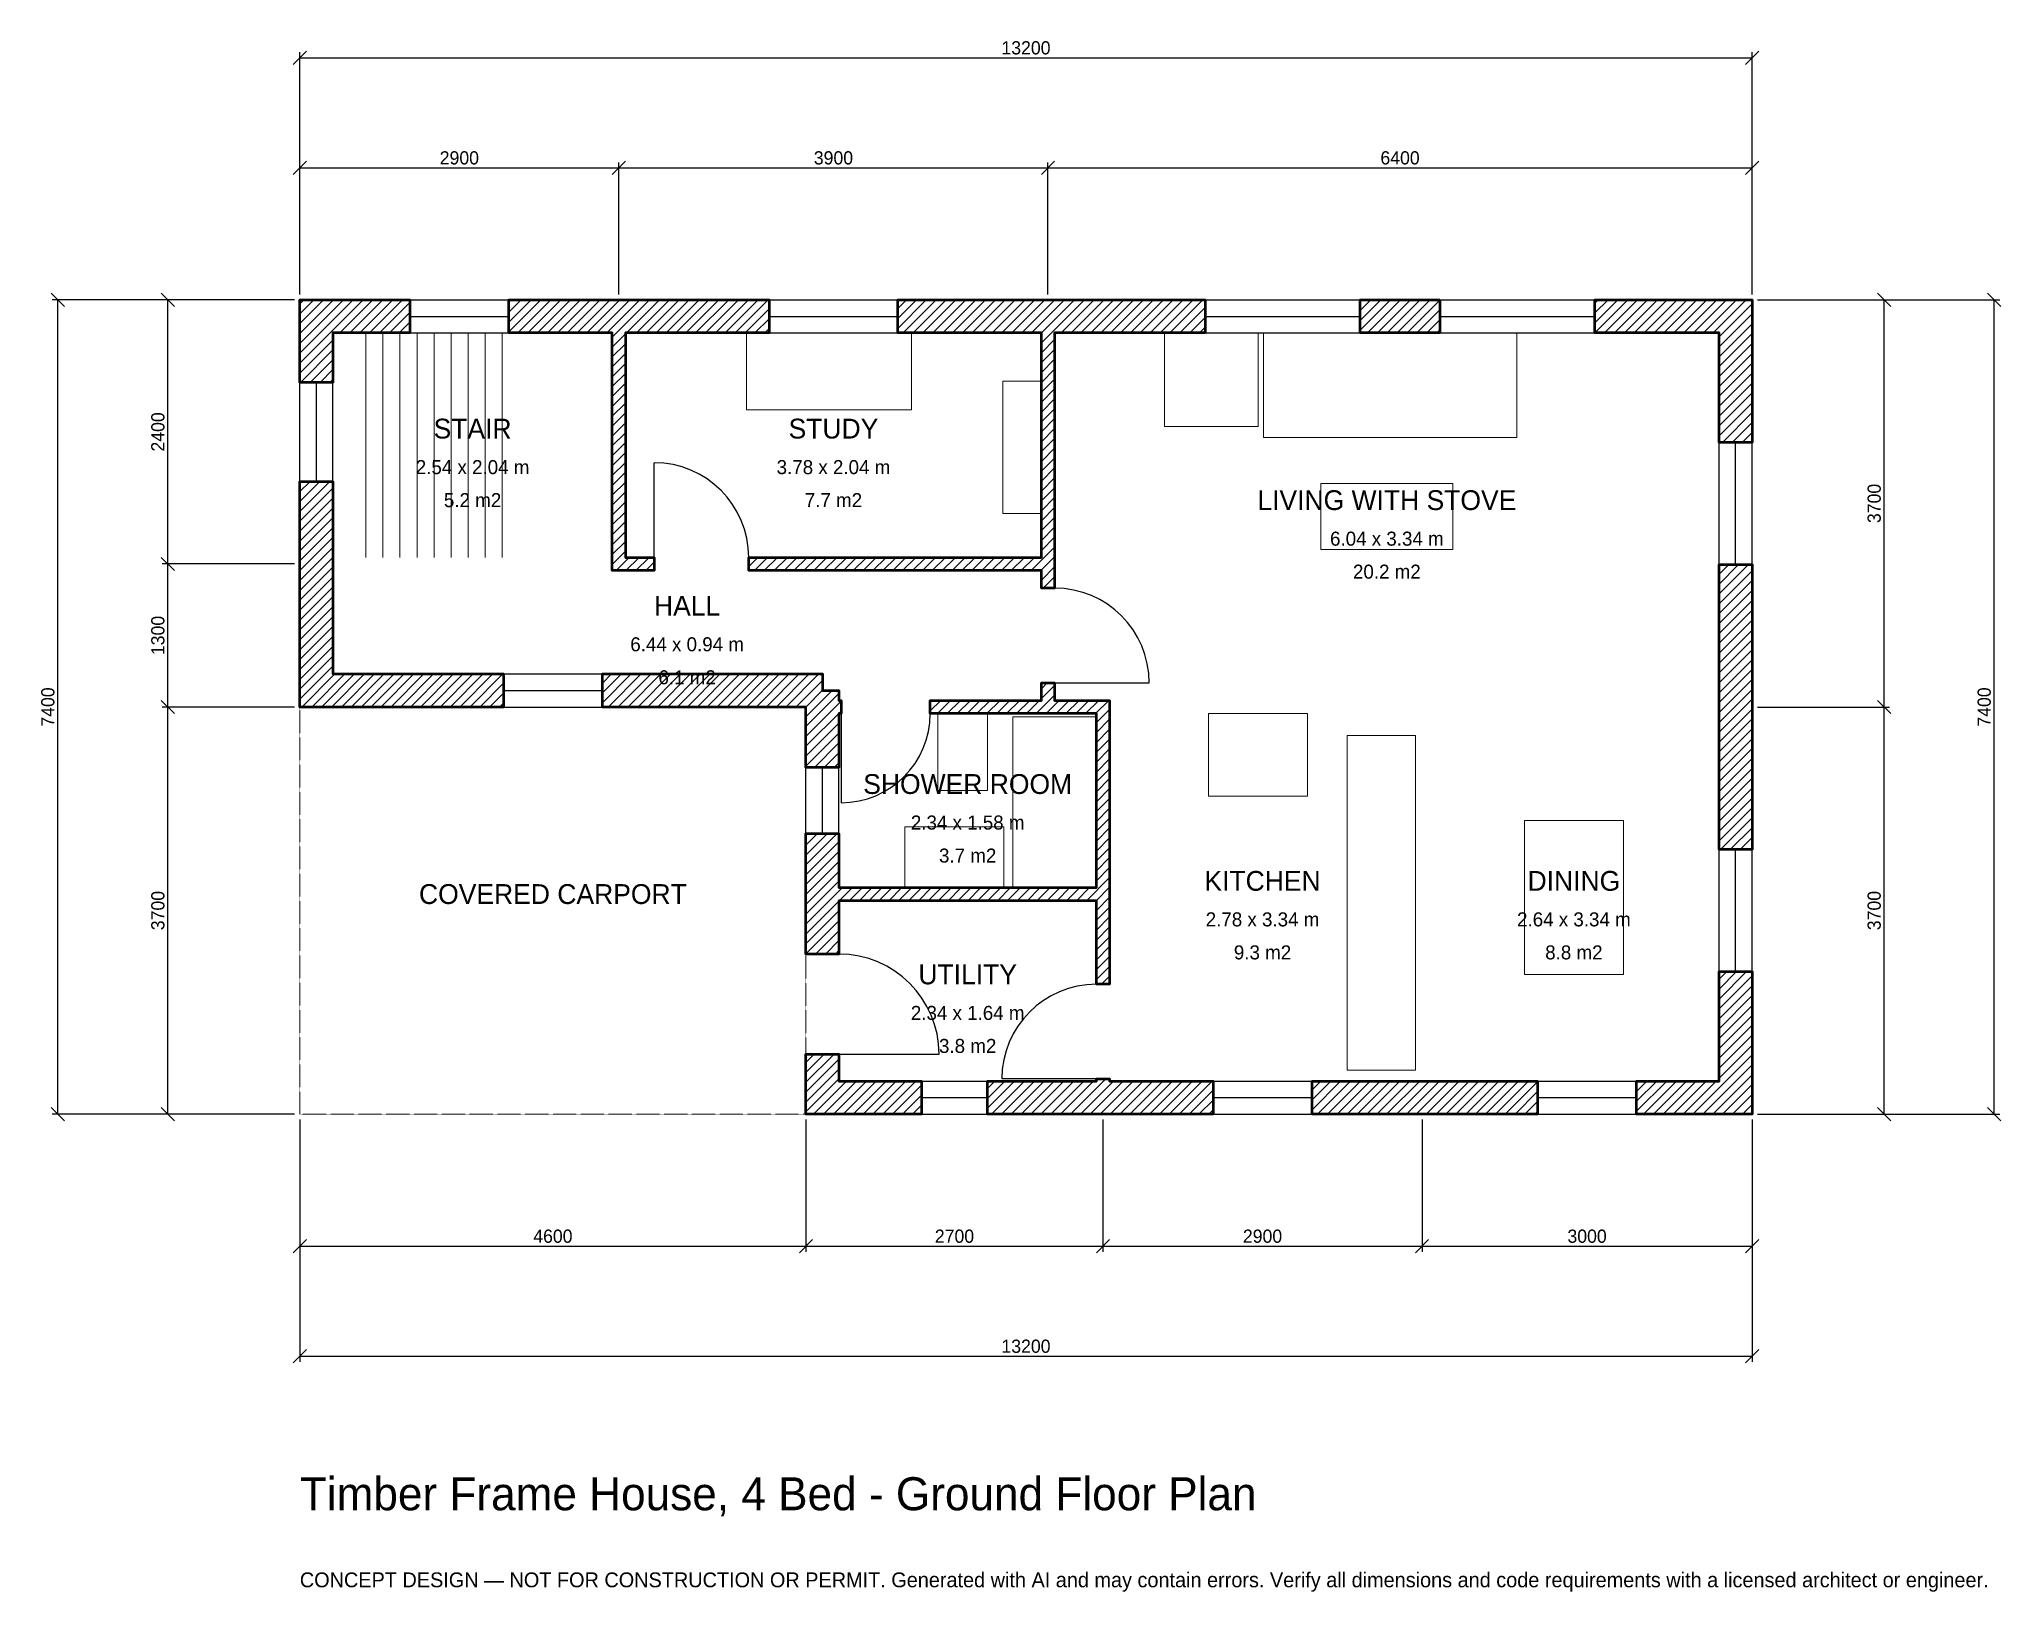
# Model space of a CAD drawing. Header units: millimetres. Extents: x -2369 to 15460, y -4341 to 9769.
import ezdxf
from ezdxf.enums import TextEntityAlignment as Align

# ---------------------------------------------------------------- set-up
doc = ezdxf.new("R2010")
doc.units = ezdxf.units.MM
doc.linetypes.add('DASHED', pattern=[1.524, 1.27, -0.254])
for name, color, linetype, lineweight in [('A-ANNO-DIMS', 1, 'Continuous', 13), ('A-ANNO-TEXT', 7, 'Continuous', 18), ('A-AREA-IDEN', 7, 'Continuous', 18), ('A-DOOR', 2, 'Continuous', 25), ('A-FLOR-FIXT', 9, 'Continuous', 13), ('A-FLOR-STRS', 3, 'Continuous', 18), ('A-FURN', 9, 'Continuous', 13), ('A-GLAZ', 4, 'Continuous', 25), ('A-SITE-PAVE', 8, 'Continuous', 13), ('A-WALL', 7, 'Continuous', 50), ('A-WALL-PATT', 8, 'Continuous', 13)]:
    doc.layers.add(name, color=color, linetype=linetype, lineweight=lineweight)
doc.dimstyles.new('PLAN', dxfattribs={"dimtxt": 120, "dimasz": 80, "dimexe": 50, "dimexo": 50, "dimgap": 30, "dimtad": 1, "dimdec": 0, "dimtsz": 60, "dimcen": 2.5, "dimclrd": 1, "dimclre": 1, "dimazin": 3, "dimtfac": 1, "dimtmove": 0, "dimatfit": 3})

msp = doc.modelspace()

# ---------------------------------------------------------------- hatches: boundary and pattern name
at = {"layer": 'A-WALL-PATT'}
h = msp.add_hatch(dxfattribs=at)
h.set_pattern_fill('ANSI31', color=8, scale=20)
h.paths.add_polyline_path([(4599.999, 2060), (4600, 2060), (4600, 2150), (4600, 2550), (4900, 2550), (4900, 2150), (4900, 2060), (7240, 2060), (7240, 3640), (6860, 3640), (6740, 3640), (5730, 3640), (5730, 3760), (6740, 3760), (6740, 3920), (6860, 3920), (6860, 3760), (7240, 3760), (7360, 3760), (7360, 3640), (7360, 2060), (7360, 1940), (7360, 1180), (7240, 1180), (7240, 1940), (4900, 1940), (4900, 1850), (4900, 1455), (4600, 1455), (4600, 1850), (4600, 1940), (4599.999, 1940), (4599.999, 2060)])
h.paths.add_polyline_path([(4600, 3640), (4599.999, 3640), (4599.999, 3699.999), (4540, 3699.999), (4540, 3700), (2750, 3700), (2750, 4000), (4750, 4000), (4750, 3850), (4900, 3850), (4900, 3760), (4920, 3760), (4920, 3640), (4900, 3640), (4900, 3150), (4600, 3150), (4600, 3640)])
h.paths.add_polyline_path([(300, 3700), (300, 3699.999), (0, 3699.999), (0, 3700), (-0.001, 3700), (-0.001, 4000), (0, 4000), (0, 4850), (0, 5150), (0, 5750), (300, 5750), (300, 5150), (300, 4850), (300, 4000), (1850, 4000), (1850, 3700), (300, 3700)])
h.paths.add_polyline_path([(0, 7100), (-0.001, 7100), (-0.001, 7400), (0, 7400), (0, 7400.001), (300, 7400.001), (300, 7400), (1000, 7400), (1000, 7100), (300, 7100), (300, 6650), (0, 6650), (0, 7100)])
h.paths.add_polyline_path([(2750, 7400), (2840, 7400), (2840, 7400.001), (2960, 7400.001), (2960, 7400), (3050, 7400), (4265, 7400), (4265, 7100), (3050, 7100), (2960, 7100), (2960, 5060), (3220, 5060), (3220, 4940), (2960, 4940), (2840, 4940), (2840, 5060), (2840, 7100), (2750, 7100), (1900, 7100), (1900, 7400), (2750, 7400)])
h.paths.add_polyline_path([(6650, 7400), (6740, 7400), (6740, 7400.001), (6860, 7400.001), (6860, 7400), (6950, 7400), (8228.3333, 7400), (8228.3333, 7100), (6950, 7100), (6860, 7100), (6860, 5060), (6860, 4940), (6860, 4780), (6740, 4780), (6740, 4940), (4080, 4940), (4080, 5060), (6740, 5060), (6740, 7100), (6650, 7100), (5435, 7100), (5435, 7400), (6650, 7400)])
h.paths.add_polyline_path([(10361.6667, 7400), (10361.6667, 7100), (9638.3333, 7100), (9638.3333, 7400), (10361.6667, 7400)])
h.paths.add_polyline_path([(12900, 7400), (12900, 7400.001), (13200, 7400.001), (13200, 7400), (13200.001, 7400), (13200.001, 7100), (13200, 7100), (13200, 6105), (12900, 6105), (12900, 7100), (11771.6667, 7100), (11771.6667, 7400), (12900, 7400)])
h.paths.add_polyline_path([(13200, 3850), (13200, 3550), (13200, 2405), (12900, 2405), (12900, 3550), (12900, 3850), (12900, 4995), (13200, 4995), (13200, 3850)])
h.paths.add_polyline_path([(13200, 300), (13200.001, 300), (13200.001, 0), (13200, 0), (13200, -0.001), (12900, -0.001), (12900, 0), (12150, 0), (12150, 300), (12900, 300), (12900, 1295), (13200, 1295), (13200, 300)])
h.paths.add_polyline_path([(10350, 0), (10050, 0), (9200, 0), (9200, 300), (10050, 300), (10350, 300), (11250, 300), (11250, 0), (10350, 0)])
h.paths.add_polyline_path([(7450, 0), (7360, 0), (7360, -0.001), (7240, -0.001), (7240, 0), (7150, 0), (6250, 0), (6250, 300), (7150, 300), (7240, 300), (7240, 320), (7360, 320), (7360, 300), (7450, 300), (8300, 300), (8300, 0), (7450, 0)])
h.paths.add_polyline_path([(4900, 0), (4900, -0.001), (4600, -0.001), (4600, 0), (4599.999, 0), (4599.999, 300), (4600, 300), (4600, 545), (4900, 545), (4900, 300), (5650, 300), (5650, 0), (4900, 0)])

# ---------------------------------------------------------------- linework, layer by layer
at = {"layer": 'A-DOOR'}
for p, q in [((3220, 5060), (3220, 5920)), ((6860, 3920), (7720, 3920)), ((4920, 3640), (4920, 2830)), ((4900, 545), (5810, 545)), ((7240, 320), (6380, 320))]:
    msp.add_line(p, q, dxfattribs=at)
for centre, radius, start, end in [((3220, 5060), 860, 0, 90), ((6860, 3920), 860, 0, 90), ((4920, 3640), 810, 270, 360), ((4900, 545), 910, 0, 90), ((7240, 320), 860, 90, 180)]:
    msp.add_arc(centre, radius, start, end, dxfattribs=at)
at = {"layer": 'A-FLOR-FIXT'}
for points in [[(5800, 2940), (6250, 2940), (6250, 3640), (5800, 3640)], [(6480, 2060), (7240, 2060), (7240, 3610), (6480, 3610)], [(9520, 400), (10140, 400), (10140, 3440), (9520, 3440)], [(5500, 2060), (6400, 2060), (6400, 2610), (5500, 2610)]]:
    msp.add_lwpolyline(points, close=True, dxfattribs=at)
at = {"layer": 'A-FLOR-STRS'}
for p, q in [((600, 5060), (600, 7100)), ((755, 5060), (755, 7100)), ((910, 5060), (910, 7100)), ((1065, 5060), (1065, 7100)), ((1220, 5060), (1220, 7100)), ((1375, 5060), (1375, 7100)), ((1530, 5060), (1530, 7100)), ((1685, 5060), (1685, 7100)), ((1840, 5060), (1840, 7100))]:
    msp.add_line(p, q, dxfattribs=at)
at = {"layer": 'A-FURN'}
for points in [[(4060, 6400), (5560, 6400), (5560, 7100), (4060, 7100)], [(7860, 6250), (8710, 6250), (8710, 7100), (7860, 7100)], [(8760, 6150), (11060, 6150), (11060, 7100), (8760, 7100)], [(6390, 5460), (6740, 5460), (6740, 6660), (6390, 6660)], [(9280, 5130), (10480, 5130), (10480, 5730), (9280, 5730)], [(8260, 2890), (9160, 2890), (9160, 3640), (8260, 3640)], [(11130, 1270), (12030, 1270), (12030, 2670), (11130, 2670)]]:
    msp.add_lwpolyline(points, close=True, dxfattribs=at)
at = {"layer": 'A-GLAZ'}
for p, q in [((1000, 7400), (1900, 7400)), ((4265, 7400), (5435, 7400)), ((8228.3333, 7400), (9638.3333, 7400)), ((10361.6667, 7400), (11771.6667, 7400)), ((1000, 7250), (1900, 7250)), ((4265, 7250), (5435, 7250)), ((8228.3333, 7250), (9638.3333, 7250)), ((10361.6667, 7250), (11771.6667, 7250)), ((1000, 7100), (1900, 7100)), ((4265, 7100), (5435, 7100)), ((8228.3333, 7100), (9638.3333, 7100)), ((10361.6667, 7100), (11771.6667, 7100)), ((0, 5750), (0, 6650)), ((150, 5750), (150, 6650)), ((300, 5750), (300, 6650)), ((12900, 4995), (12900, 6105)), ((13050, 4995), (13050, 6105)), ((13200, 4995), (13200, 6105)), ((1850, 4000), (2750, 4000)), ((1850, 3850), (2750, 3850)), ((1850, 3700), (2750, 3700)), ((4600, 2550), (4600, 3150)), ((4750, 2550), (4750, 3150)), ((4900, 2550), (4900, 3150)), ((12900, 1295), (12900, 2405)), ((13050, 1295), (13050, 2405)), ((13200, 1295), (13200, 2405)), ((5650, 300), (6250, 300)), ((8300, 300), (9200, 300)), ((11250, 300), (12150, 300)), ((5650, 150), (6250, 150)), ((5650, 0), (6250, 0)), ((8300, 150), (9200, 150)), ((8300, 0), (9200, 0)), ((11250, 150), (12150, 150)), ((11250, 0), (12150, 0))]:
    msp.add_line(p, q, dxfattribs=at)
at = {"layer": 'A-SITE-PAVE', "linetype": 'DASHED'}
msp.add_lwpolyline([(0, 0), (4600, 0), (4600, 3700), (0, 3700)], close=True, dxfattribs=at)
at = {"layer": 'A-WALL'}
for points in [[(0, 7100), (-0.001, 7100), (-0.001, 7400), (0, 7400), (0, 7400.001), (300, 7400.001), (300, 7400), (1000, 7400), (1000, 7100), (300, 7100), (300, 6650), (0, 6650), (0, 7100)], [(2750, 7400), (2840, 7400), (2840, 7400.001), (2960, 7400.001), (2960, 7400), (3050, 7400), (4265, 7400), (4265, 7100), (3050, 7100), (2960, 7100), (2960, 5060), (3220, 5060), (3220, 4940), (2960, 4940), (2840, 4940), (2840, 5060), (2840, 7100), (2750, 7100), (1900, 7100), (1900, 7400), (2750, 7400)], [(6650, 7400), (6740, 7400), (6740, 7400.001), (6860, 7400.001), (6860, 7400), (6950, 7400), (8228.3333, 7400), (8228.3333, 7100), (6950, 7100), (6860, 7100), (6860, 5060), (6860, 4940), (6860, 4780), (6740, 4780), (6740, 4940), (4080, 4940), (4080, 5060), (6740, 5060), (6740, 7100), (6650, 7100), (5435, 7100), (5435, 7400), (6650, 7400)], [(10361.6667, 7400), (10361.6667, 7100), (9638.3333, 7100), (9638.3333, 7400), (10361.6667, 7400)], [(12900, 7400), (12900, 7400.001), (13200, 7400.001), (13200, 7400), (13200.001, 7400), (13200.001, 7100), (13200, 7100), (13200, 6105), (12900, 6105), (12900, 7100), (11771.6667, 7100), (11771.6667, 7400), (12900, 7400)], [(300, 3700), (300, 3699.999), (0, 3699.999), (0, 3700), (-0.001, 3700), (-0.001, 4000), (0, 4000), (0, 4850), (0, 5150), (0, 5750), (300, 5750), (300, 5150), (300, 4850), (300, 4000), (1850, 4000), (1850, 3700), (300, 3700)], [(13200, 3850), (13200, 3550), (13200, 2405), (12900, 2405), (12900, 3550), (12900, 3850), (12900, 4995), (13200, 4995), (13200, 3850)], [(4600, 3640), (4599.999, 3640), (4599.999, 3699.999), (4540, 3699.999), (4540, 3700), (2750, 3700), (2750, 4000), (4750, 4000), (4750, 3850), (4900, 3850), (4900, 3760), (4920, 3760), (4920, 3640), (4900, 3640), (4900, 3150), (4600, 3150), (4600, 3640)], [(4599.999, 2060), (4600, 2060), (4600, 2150), (4600, 2550), (4900, 2550), (4900, 2150), (4900, 2060), (7240, 2060), (7240, 3640), (6860, 3640), (6740, 3640), (5730, 3640), (5730, 3760), (6740, 3760), (6740, 3920), (6860, 3920), (6860, 3760), (7240, 3760), (7360, 3760), (7360, 3640), (7360, 2060), (7360, 1940), (7360, 1180), (7240, 1180), (7240, 1940), (4900, 1940), (4900, 1850), (4900, 1455), (4600, 1455), (4600, 1850), (4600, 1940), (4599.999, 1940), (4599.999, 2060)], [(13200, 300), (13200.001, 300), (13200.001, 0), (13200, 0), (13200, -0.001), (12900, -0.001), (12900, 0), (12150, 0), (12150, 300), (12900, 300), (12900, 1295), (13200, 1295), (13200, 300)], [(4900, 0), (4900, -0.001), (4600, -0.001), (4600, 0), (4599.999, 0), (4599.999, 300), (4600, 300), (4600, 545), (4900, 545), (4900, 300), (5650, 300), (5650, 0), (4900, 0)], [(7450, 0), (7360, 0), (7360, -0.001), (7240, -0.001), (7240, 0), (7150, 0), (6250, 0), (6250, 300), (7150, 300), (7240, 300), (7240, 320), (7360, 320), (7360, 300), (7450, 300), (8300, 300), (8300, 0), (7450, 0)], [(10350, 0), (10050, 0), (9200, 0), (9200, 300), (10050, 300), (10350, 300), (11250, 300), (11250, 0), (10350, 0)]]:
    msp.add_lwpolyline(points, close=True, dxfattribs=at)

# ---------------------------------------------------------------- texts
at = {"layer": 'A-ANNO-TEXT'}
for s, height, p in [('Timber Frame House, 4 Bed - Ground Floor Plan', 300, (0, -3600)), ('CONCEPT DESIGN — NOT FOR CONSTRUCTION OR PERMIT. Generated with AI and may contain errors. Verify all dimensions and code requirements with a licensed architect or engineer.', 135, (0, -4300))]:
    msp.add_text(s, height=height, dxfattribs=at).set_placement(p)
at = {"layer": 'A-AREA-IDEN'}
for s, height, p in [('STAIR', 180, (1570, 6230)), ('STUDY', 180, (4850, 6230)), ('2.54 x 2.04 m', 127.5, (1570, 5880)), ('3.78 x 2.04 m', 127.5, (4850, 5880)), ('5.2 m2', 127.5, (1570, 5580)), ('7.7 m2', 127.5, (4850, 5580)), ('LIVING WITH STOVE', 180, (9880, 5580)), ('6.04 x 3.34 m', 127.5, (9880, 5230)), ('20.2 m2', 127.5, (9880, 4930)), ('HALL', 180, (3520, 4620)), ('6.44 x 0.94 m', 127.5, (3520, 4270)), ('6.1 m2', 127.5, (3520, 3970)), ('SHOWER ROOM', 180, (6070, 3000)), ('2.34 x 1.58 m', 127.5, (6070, 2650)), ('3.7 m2', 127.5, (6070, 2350)), ('KITCHEN', 180, (8750, 2120)), ('DINING', 180, (11580, 2120)), ('COVERED CARPORT', 180, (2300, 2000)), ('2.78 x 3.34 m', 127.5, (8750, 1770)), ('2.64 x 3.34 m', 127.5, (11580, 1770)), ('9.3 m2', 127.5, (8750, 1470)), ('8.8 m2', 127.5, (11580, 1470)), ('UTILITY', 180, (6070, 1270)), ('2.34 x 1.64 m', 127.5, (6070, 920)), ('3.8 m2', 127.5, (6070, 620))]:
    msp.add_text(s, height=height, dxfattribs=at).set_placement(p, align=Align.MIDDLE_CENTER)

# ---------------------------------------------------------------- dimensions: what is measured, and where the dimension line sits
at = {"layer": 'A-ANNO-DIMS'}
for base, p1, p2, text in [((0, 9600), (0, 7400), (13200, 7400), '13200'), ((0, 8600), (0, 7400), (2900, 7400), '2900'), ((2900, 8600), (2900, 7400), (6800, 7400), '3900'), ((6800, 8600), (6800, 7400), (13200, 7400), '6400'), ((0, -1200), (0, 0), (4600, 0), '4600'), ((0, -2200), (0, 0), (13200, 0), '13200'), ((4600, -1200), (4600, 0), (7300, 0), '2700'), ((7300, -1200), (7300, 0), (10200, 0), '2900'), ((10200, -1200), (10200, 0), (13200, 0), '3000')]:
    msp.add_linear_dim(base=base, p1=p1, p2=p2, text=text, dimstyle='PLAN', dxfattribs=at).render()
for base, p1, p2, text in [((-2200, 0), (0, 0), (0, 7400), '7400'), ((-1200, 5000), (0, 5000), (0, 7400), '2400'), ((14400, 3700), (13200, 3700), (13200, 7400), '3700'), ((15400, 0), (13200, 0), (13200, 7400), '7400'), ((-1200, 3700), (0, 3700), (0, 5000), '1300'), ((-1200, 0), (0, 0), (0, 3700), '3700'), ((14400, 0), (13200, 0), (13200, 3700), '3700')]:
    msp.add_linear_dim(base=base, p1=p1, p2=p2, angle=90, text=text, dimstyle='PLAN', dxfattribs=at).render()

doc.saveas('drawing.dxf')
